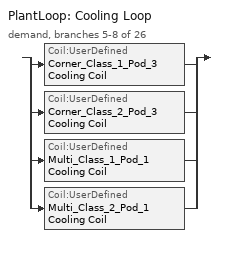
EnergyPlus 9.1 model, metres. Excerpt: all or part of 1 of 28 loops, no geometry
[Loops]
PlantLoop 'Cooling Loop'
 demand, branches 5-8 of 26: split
  | Coil:UserDefined 'Corner_Class_1_Pod_3 Cooling Coil'
  | Coil:UserDefined 'Corner_Class_2_Pod_3 Cooling Coil'
  | Coil:UserDefined 'Multi_Class_1_Pod_1 Cooling Coil'
  | Coil:UserDefined 'Multi_Class_2_Pod_1 Cooling Coil'
[Coil:UserDefined] Number of air connections=1; Plant connection is used=Yes
Name | Model setup and sizing program calling manager | Overall model simulation program calling manager
Corner_Class_1_Pod_3 Cooling Coil | Corner_Class_1_Pod_3 Cooling Coil Init Program Manager | Corner_Class_1_Pod_3 Cooling Coil Model Program Manager
Corner_Class_2_Pod_3 Cooling Coil | Corner_Class_2_Pod_3 Cooling Coil Init Program Manager | Corner_Class_2_Pod_3 Cooling Coil Model Program Manager
Multi_Class_1_Pod_1 Cooling Coil | Multi_Class_1_Pod_1 Cooling Coil Init Program Manager | Multi_Class_1_Pod_1 Cooling Coil Model Program Manager
Multi_Class_2_Pod_1 Cooling Coil | Multi_Class_2_Pod_1 Cooling Coil Init Program Manager | Multi_Class_2_Pod_1 Cooling Coil Model Program Manager
[EnergyManagementSystem:Actuator]
Name | Actuated component control type | Actuated component type | Actuated component unique
Corner_Class_1_Pod_3_CWcoil_Air_MdotOut | Mass Flow Rate | Air Connection 1 | Corner_Class_1_Pod_3 Cooling Coil
Corner_Class_1_Pod_3_CWcoil_Air_Tout | Outlet Temperature | Air Connection 1 | Corner_Class_1_Pod_3 Cooling Coil
Corner_Class_1_Pod_3_CWcoil_Air_Wout | Outlet Humidity Ratio | Air Connection 1 | Corner_Class_1_Pod_3 Cooling Coil
Corner_Class_1_Pod_3_CWcoil_Mdot_Max | Maximum Mass Flow Rate | Plant Connection | Corner_Class_1_Pod_3 Cooling Coil
Corner_Class_1_Pod_3_CWcoil_Mdot_Min | Minimum Mass Flow Rate | Plant Connection | Corner_Class_1_Pod_3 Cooling Coil
Corner_Class_1_Pod_3_CWcoil_Water_DesignVdot; Corner_Class_1_Pod_3_CWcoil_Water_MdotRequest | Design Volume Flow Rate | Plant Connection | Corner_Class_1_Pod_3 Cooling Coil
Corner_Class_1_Pod_3_CWcoil_Water_Tout | Outlet Temperature | Plant Connection | Corner_Class_1_Pod_3 Cooling Coil
Corner_Class_2_Pod_3_CWcoil_Air_MdotOut | Mass Flow Rate | Air Connection 1 | Corner_Class_2_Pod_3 Cooling Coil
Corner_Class_2_Pod_3_CWcoil_Air_Tout | Outlet Temperature | Air Connection 1 | Corner_Class_2_Pod_3 Cooling Coil
Corner_Class_2_Pod_3_CWcoil_Air_Wout | Outlet Humidity Ratio | Air Connection 1 | Corner_Class_2_Pod_3 Cooling Coil
Corner_Class_2_Pod_3_CWcoil_Mdot_Max | Maximum Mass Flow Rate | Plant Connection | Corner_Class_2_Pod_3 Cooling Coil
Corner_Class_2_Pod_3_CWcoil_Mdot_Min | Minimum Mass Flow Rate | Plant Connection | Corner_Class_2_Pod_3 Cooling Coil
Corner_Class_2_Pod_3_CWcoil_Water_DesignVdot; Corner_Class_2_Pod_3_CWcoil_Water_MdotRequest | Design Volume Flow Rate | Plant Connection | Corner_Class_2_Pod_3 Cooling Coil
Corner_Class_2_Pod_3_CWcoil_Water_Tout | Outlet Temperature | Plant Connection | Corner_Class_2_Pod_3 Cooling Coil
Multi_Class_1_Pod_1_CWcoil_Air_MdotOut | Mass Flow Rate | Air Connection 1 | Multi_Class_1_Pod_1 Cooling Coil
Multi_Class_1_Pod_1_CWcoil_Air_Tout | Outlet Temperature | Air Connection 1 | Multi_Class_1_Pod_1 Cooling Coil
Multi_Class_1_Pod_1_CWcoil_Air_Wout | Outlet Humidity Ratio | Air Connection 1 | Multi_Class_1_Pod_1 Cooling Coil
Multi_Class_1_Pod_1_CWcoil_Mdot_Max | Maximum Mass Flow Rate | Plant Connection | Multi_Class_1_Pod_1 Cooling Coil
Multi_Class_1_Pod_1_CWcoil_Mdot_Min | Minimum Mass Flow Rate | Plant Connection | Multi_Class_1_Pod_1 Cooling Coil
Multi_Class_1_Pod_1_CWcoil_Water_DesignVdot; Multi_Class_1_Pod_1_CWcoil_Water_MdotRequest | Design Volume Flow Rate | Plant Connection | Multi_Class_1_Pod_1 Cooling Coil
Multi_Class_1_Pod_1_CWcoil_Water_Tout | Outlet Temperature | Plant Connection | Multi_Class_1_Pod_1 Cooling Coil
Multi_Class_2_Pod_1_CWcoil_Air_MdotOut | Mass Flow Rate | Air Connection 1 | Multi_Class_2_Pod_1 Cooling Coil
Multi_Class_2_Pod_1_CWcoil_Air_Tout | Outlet Temperature | Air Connection 1 | Multi_Class_2_Pod_1 Cooling Coil
Multi_Class_2_Pod_1_CWcoil_Air_Wout | Outlet Humidity Ratio | Air Connection 1 | Multi_Class_2_Pod_1 Cooling Coil
Multi_Class_2_Pod_1_CWcoil_Mdot_Max | Maximum Mass Flow Rate | Plant Connection | Multi_Class_2_Pod_1 Cooling Coil
Multi_Class_2_Pod_1_CWcoil_Mdot_Min | Minimum Mass Flow Rate | Plant Connection | Multi_Class_2_Pod_1 Cooling Coil
Multi_Class_2_Pod_1_CWcoil_Water_DesignVdot; Multi_Class_2_Pod_1_CWcoil_Water_MdotRequest | Design Volume Flow Rate | Plant Connection | Multi_Class_2_Pod_1 Cooling Coil
Multi_Class_2_Pod_1_CWcoil_Water_Tout | Outlet Temperature | Plant Connection | Multi_Class_2_Pod_1 Cooling Coil
[EnergyManagementSystem:InternalVariable]
Name | Internal data index key | Internal data type
Corner_Class_1_Pod_3_CWCoil_Air_Tinlet | Corner_Class_1_Pod_3 Cooling Coil | Inlet Temperature for Air Connection 1
Corner_Class_1_Pod_3_CWCoil_Air_Winlet | Corner_Class_1_Pod_3 Cooling Coil | Inlet Humidity Ratio for Air Connection 1
Corner_Class_1_Pod_3_CWCoil_Air_cp | Corner_Class_1_Pod_3 Cooling Coil | Inlet Specific Heat for Air Connection 1
Corner_Class_1_Pod_3_CWCoil_Air_rho | Corner_Class_1_Pod_3 Cooling Coil | Inlet Density for Air Connection 1
Corner_Class_1_Pod_3_CWCoil_Water_Tinlet | Corner_Class_1_Pod_3 Cooling Coil | Inlet Temperature for Plant Connection
Corner_Class_1_Pod_3_CWCoil_Water_cp | Corner_Class_1_Pod_3 Cooling Coil | Inlet Specific Heat for Plant Connection
Corner_Class_1_Pod_3_CWCoil_Water_rho | Corner_Class_1_Pod_3 Cooling Coil | Inlet Density for Plant Connection
Corner_Class_2_Pod_3_CWCoil_Air_Tinlet | Corner_Class_2_Pod_3 Cooling Coil | Inlet Temperature for Air Connection 1
Corner_Class_2_Pod_3_CWCoil_Air_Winlet | Corner_Class_2_Pod_3 Cooling Coil | Inlet Humidity Ratio for Air Connection 1
Corner_Class_2_Pod_3_CWCoil_Air_cp | Corner_Class_2_Pod_3 Cooling Coil | Inlet Specific Heat for Air Connection 1
Corner_Class_2_Pod_3_CWCoil_Air_rho | Corner_Class_2_Pod_3 Cooling Coil | Inlet Density for Air Connection 1
Corner_Class_2_Pod_3_CWCoil_Water_Tinlet | Corner_Class_2_Pod_3 Cooling Coil | Inlet Temperature for Plant Connection
Corner_Class_2_Pod_3_CWCoil_Water_cp | Corner_Class_2_Pod_3 Cooling Coil | Inlet Specific Heat for Plant Connection
Corner_Class_2_Pod_3_CWCoil_Water_rho | Corner_Class_2_Pod_3 Cooling Coil | Inlet Density for Plant Connection
Multi_Class_1_Pod_1_CWCoil_Air_Tinlet | Multi_Class_1_Pod_1 Cooling Coil | Inlet Temperature for Air Connection 1
Multi_Class_1_Pod_1_CWCoil_Air_Winlet | Multi_Class_1_Pod_1 Cooling Coil | Inlet Humidity Ratio for Air Connection 1
Multi_Class_1_Pod_1_CWCoil_Air_cp | Multi_Class_1_Pod_1 Cooling Coil | Inlet Specific Heat for Air Connection 1
Multi_Class_1_Pod_1_CWCoil_Air_rho | Multi_Class_1_Pod_1 Cooling Coil | Inlet Density for Air Connection 1
Multi_Class_1_Pod_1_CWCoil_Water_Tinlet | Multi_Class_1_Pod_1 Cooling Coil | Inlet Temperature for Plant Connection
Multi_Class_1_Pod_1_CWCoil_Water_cp | Multi_Class_1_Pod_1 Cooling Coil | Inlet Specific Heat for Plant Connection
Multi_Class_1_Pod_1_CWCoil_Water_rho | Multi_Class_1_Pod_1 Cooling Coil | Inlet Density for Plant Connection
Multi_Class_2_Pod_1_CWCoil_Air_Tinlet | Multi_Class_2_Pod_1 Cooling Coil | Inlet Temperature for Air Connection 1
Multi_Class_2_Pod_1_CWCoil_Air_Winlet | Multi_Class_2_Pod_1 Cooling Coil | Inlet Humidity Ratio for Air Connection 1
Multi_Class_2_Pod_1_CWCoil_Air_cp | Multi_Class_2_Pod_1 Cooling Coil | Inlet Specific Heat for Air Connection 1
Multi_Class_2_Pod_1_CWCoil_Air_rho | Multi_Class_2_Pod_1 Cooling Coil | Inlet Density for Air Connection 1
Multi_Class_2_Pod_1_CWCoil_Water_Tinlet | Multi_Class_2_Pod_1 Cooling Coil | Inlet Temperature for Plant Connection
Multi_Class_2_Pod_1_CWCoil_Water_cp | Multi_Class_2_Pod_1 Cooling Coil | Inlet Specific Heat for Plant Connection
Multi_Class_2_Pod_1_CWCoil_Water_rho | Multi_Class_2_Pod_1 Cooling Coil | Inlet Density for Plant Connection
[EnergyManagementSystem:MeteredOutputVariable] End use category=CoolingCoils; Group type=System; Resource type=EnergyTransfer; Units=J; Update frequency=SystemTimestep
Name | Ems program or subroutine | Ems variable
Corner_Class_1_Pod_3_C_Coil tot cool Energy | Corner_Class_1_Pod_3_CWCoil_ModelOuput | Corner_Class_1_Pod_3_CWcoil_tot_cool_Energy
Corner_Class_2_Pod_3_C_Coil tot cool Energy | Corner_Class_2_Pod_3_CWCoil_ModelOuput | Corner_Class_2_Pod_3_CWcoil_tot_cool_Energy
Multi_Class_1_Pod_1_C_Coil tot cool Energy | Multi_Class_1_Pod_1_CWCoil_ModelOuput | Multi_Class_1_Pod_1_CWcoil_tot_cool_Energy
Multi_Class_2_Pod_1_C_Coil tot cool Energy | Multi_Class_2_Pod_1_CWCoil_ModelOuput | Multi_Class_2_Pod_1_CWcoil_tot_cool_Energy
[EnergyManagementSystem:OutputVariable] Type of data in variable=Averaged; Units=W; Update frequency=SystemTimestep
Name | Ems program or subroutine | Ems variable
Corner_Class_1_Pod_3 CW Coil Total Cooling Rate | Corner_Class_1_Pod_3_CWCoil_ModelOuput | Corner_Class_1_Pod_3_CWcoil_tot_cool_Power
Corner_Class_2_Pod_3 CW Coil Total Cooling Rate | Corner_Class_2_Pod_3_CWCoil_ModelOuput | Corner_Class_2_Pod_3_CWcoil_tot_cool_Power
Multi_Class_1_Pod_1 CW Coil Total Cooling Rate | Multi_Class_1_Pod_1_CWCoil_ModelOuput | Multi_Class_1_Pod_1_CWcoil_tot_cool_Power
Multi_Class_2_Pod_1 CW Coil Total Cooling Rate | Multi_Class_2_Pod_1_CWCoil_ModelOuput | Multi_Class_2_Pod_1_CWcoil_tot_cool_Power
[EnergyManagementSystem:Program]
Corner_Class_1_Pod_3_CWCoil_ModelInput: Set Corner_Class_1_Pod_3_CWCoil_Air_Mdot = 0.75*Corner_Class_1_Pod_3_CWCoil_Air_rho*On_Off; Set Corner_Class_1_Pod_3_CWcoil_Water_Mdot     =  CoolingCoil_mcCornerClass1Pod3; Set Corner_Class_1_Pod_3_CWcoil_Coil_Eff       = 0.7
Corner_Class_1_Pod_3_CWCoil_ModelOuput: Set Corner_Class_1_Pod_3_CWcoil_Water_MdotRequest = Corner_Class_1_Pod_3_CWcoil_Water_Mdot; Set Corner_Class_1_Pod_3_CWcoil_Air_Tout          = Corner_Class_1_Pod_3_CWcoil_Air_Toutlet; Set Corner_Class_1_Pod_3_CWcoil_Air_Wout          = Corner_Class_1_Pod_3_CWcoil_Air_Woutlet; Set Corner_Class_1_Pod_3_CWcoil_tot_cool_Power    = Corner_Class_1_Pod_3_CWcoil_Tot_Cool_Power; Set Corner_Class_1_Pod_3_CWcoil_tot_cool_Energy   = Corner_Class_1_Pod_3_CWcoil_Tot_Cool_Power * SystemTimestep * 3600; Set Corner_Class_1_Pod_3_CWcoil_Air_MdotOut       = Corner_Class_1_Pod_3_CWcoil_Air_Mdot; Set Corner_Class_1_Pod_3_CWcoil_Water_Tout        = Corner_Class_1_Pod_3_CWcoil_Water_Toutlet
Corner_Class_1_Pod_3_CW_Coil_Sim_Model: IF Corner_Class_1_Pod_3_CWCoil_Air_Mdot == 0.0; SET Corner_Class_1_Pod_3_CWcoil_Air_Toutlet = Corner_Class_1_Pod_3_CWCoil_Air_Tinlet; SET Corner_Class_1_Pod_3_CWcoil_Air_Woutlet = Corner_Class_1_Pod_3_CWcoil_Air_Winlet; Set Corner_Class_1_Pod_3_CWcoil_Air_MdotOut = Corner_Class_1_Pod_3_CWcoil_Air_Mdot; Set Corner_Class_1_Pod_3_CWcoil_tot_cool_Power = 0.0; Set Corner_Class_1_Pod_3_CWcoil_Water_Toutlet = Corner_Class_1_Pod_3_CWcoil_Water_Tinlet; RETURN; ENDIF; If Corner_Class_1_Pod_3_CWcoil_Water_Mdot <= 0.0; SET Corner_Class_1_Pod_3_CWcoil_Air_Toutlet = Corner_Class_1_Pod_3_CWCoil_Air_Tinlet; SET Corner_Class_1_Pod_3_CWcoil_Air_Woutlet = Corner_Class_1_Pod_3_CWcoil_Air_Winlet; Set Corner_Class_1_Pod_3_CWcoil_Air_MdotOut = Corner_Class_1_Pod_3_CWcoil_Air_Mdot; Set Corner_Class_1_Pod_3_CWcoil_tot_cool_Power = 0.0; Set Corner_Class_1_Pod_3_CWcoil_Water_Toutlet = Corner_Class_1_Pod_3_CWCoil_Acd * Corner_Class_1_Pod_3_CWCoil_Water_Tout_internal + Corner_Class_1_Pod_3_CWCoil_Bcd* ((Corner_Class_1_Pod_3_CWCoil_UA/Corner_Class_1_Pod_3_CWCoil_Water_cp) * Corner_Class_1_Pod_3_CWCoil_Air_Toutlet); RETURN; ENDIF; Set AirIn_Enth     = @HFnTdbW Corner_Class_1_Pod_3_CWcoil_Air_Tinlet Corner_Class_1_Pod_3_CWcoil_Air_Winlet; Set Air_Wout_Limit = @WFnTdbRhPb Corner_Class_1_Pod_3_CWcoil_Water_Tinlet 1 OA_Press; Set AirOut_Enth_Limit = @HFnTdbW Corner_Class_1_Pod_3_CWcoil_Water_Tinlet Air_Wout_Limit; Set MaxQdot      = Corner_Class_1_Pod_3_CWcoil_Coil_Eff * Corner_Class_1_Pod_3_CWcoil_Air_Mdot * (AirIn_Enth - AirOut_Enth_Limit); Set AirIn_dewpoint = @TdpFnWpb Corner_Class_1_Pod_3_CWcoil_Air_Winlet OA_Press; IF  AirIn_dewpoint < Corner_Class_1_Pod_3_CWcoil_Air_Tsp; Set Corner_Class_1_Pod_3_CWcoil_Air_Woutlet = Corner_Class_1_Pod_3_CWcoil_Air_Winlet; Set Air_HoutSP = @HFnTdbW Corner_Class_1_Pod_3_CWcoil_Air_Tsp Corner_Class_1_Pod_3_CWcoil_Air_Woutlet; Set Qdot_SP    = Corner_Class_1_Pod_3_CWcoil_Air_Mdot * (AirIn_Enth - Air_HoutSP); IF Qdot_SP > MaxQdot; Set Air_Hout = AirIn_Enth - (MaxQdot/Corner_Class_1_Pod_3_CWcoil_Air_Mdot); ELSE; Set Air_Hout = Air_HoutSP; ENDIF; ELSEIF AirIn_dewpoint > Corner_Class_1_Pod_3_CWcoil_Air_Tsp; Set Air_WoutSP = @WFnTdbRhPb Corner_Class_1_Pod_3_CWcoil_Air_Tsp 1 OA_Press; Set Air_HoutSP = @HFnTdbW Corner_Class_1_Pod_3_CWcoil_Air_Tsp Air_WoutSP; Set Qdot_SP    = Corner_Class_1_Pod_3_CWcoil_Air_Mdot * (AirIn_Enth - Air_HoutSP); IF Qdot_SP > MaxQdot; set Air_Hout = AirIn_Enth - (MaxQdot/Corner_Class_1_Pod_3_CWCoil_Air_Mdot); set Air_Tsat = @TsatFnHPb Air_Hout OA_Press; SEt Corner_Class_1_Pod_3_CWcoil_Air_Woutlet = @WFnTdbRhPb Air_Tsat 1 OA_Press; ELSE; set Air_Hout = Air_HoutSP; SEt Corner_Class_1_Pod_3_CWcoil_Air_Woutlet = Air_WoutSP; ENDIF; ENDIF; Set temp = Corner_Class_1_Pod_3_CWCoil_Air_Toutlet; Set Corner_Class_1_Pod_3_CWCoil_Air_Toutlet =  Corner_Class_1_Pod_3_CWCoil_Asad  * temp + Corner_Class_1_Pod_3_CWCoil_Bsad * ( Corner_Class_1_Pod_3_CWCoil_Water_Toutlet + Corner_Class_1_Pod_3_CWCoil_InletCoeff*Corner_Class_1_Pod_3_CWCoil_Air_Tinlet); IF  (Corner_Class_1_Pod_3_CWCoil_Water_Mdot < Corner_Class_1_Pod_3_CWCoil_Water_Mdot_Max); Set Corner_Class_1_Pod_3_CWCoil_Water_Toutlet = Corner_Class_1_Pod_3_CWCoil_Acd * Corner_Class_1_Pod_3_CWCoil_Water_Tout_internal + Corner_Class_1_Pod_3_CWCoil_Bcd* (Corner_Class_1_Pod_3_CWCoil_Water_Mdot*(Corner_Class_1_Pod_3_CWCoil_Water_Tinlet - Corner_Class_1_Pod_3_CWCoil_Water_Tout_internal) + (Corner_Class_1_Pod_3_CWCoil_UA/Corner_Class_1_Pod_3_CWCoil_Water_cp) * temp ); ELSE; Set Corner_Class_1_Pod_3_CWCoil_Water_Toutlet = Corner_Class_1_Pod_3_CWCoil_Acd  * Corner_Class_1_Pod_3_CWCoil_Water_Tout_internal + Corner_Class_1_Pod_3_CWCoil_Bcd* (Corner_Class_1_Pod_3_CWCoil_Water_Mdot_Max*(Corner_Class_1_Pod_3_CWCoil_Water_Tinlet - Corner_Class_1_Pod_3_CWCoil_Water_Tout_internal) + (Corner_Class_1_Pod_3_CWCoil_UA/Corner_Class_1_Pod_3_CWCoil_Water_cp) * temp ); ENDIF; Set ActualQdot  = Corner_Class_1_Pod_3_CWCoil_Air_Mdot * (AirIn_Enth   - Air_Hout); Set Corner_Class_1_Pod_3_CWCoil_tot_heat_Power = ActualQdot
Corner_Class_1_Pod_3_C_InitSimpleCoilModel: Set Corner_Class_1_Pod_3_CWLoopExitTemp = 7.0; Set Corner_Class_1_Pod_3_CWLoopDeltaTemp = 4.0; Set Corner_Class_1_Pod_3_CWCoil_WATER_Mdot_Min = 0.0; Set Corner_Class_1_Pod_3_CWCoil_WATER_Mdot_Max = 2; Set Ts = 60; Set Corner_Class_1_Pod_3_CWCoil_U = 500; Set Corner_Class_1_Pod_3_CWCoil_A = 5; Set Corner_Class_1_Pod_3_CWCoil_UA = Corner_Class_1_Pod_3_CWCoil_U*Corner_Class_1_Pod_3_CWCoil_A; Set C_coil_air = 20000; Set C_coil_water = 400000; Set Asa = -1*(Corner_Class_1_Pod_3_CWCoil_UA + 0.75*Corner_Class_1_Pod_3_CWCoil_Air_rho*Corner_Class_1_Pod_3_CWCoil_Air_cp)/(C_coil_air); Set Bsa = (Corner_Class_1_Pod_3_CWCoil_UA)/(C_coil_air); Set Corner_Class_1_Pod_3_CWCoil_Asad = @Exp (Asa * Ts ); Set Corner_Class_1_Pod_3_CWCoil_Bsad =  ((Corner_Class_1_Pod_3_CWCoil_Asad -1) * Bsa)/Asa; Set Ac = -1*(Corner_Class_1_Pod_3_CWCoil_UA)/(C_coil_water); Set Bc = (Corner_Class_1_Pod_3_CWCoil_Water_cp)/(C_coil_water); Set Corner_Class_1_Pod_3_CWCoil_Acd = @Exp (Ac * Ts ); Set Corner_Class_1_Pod_3_CWCoil_Bcd = ((Corner_Class_1_Pod_3_CWCoil_Acd -1) * Bc)/Ac; SET Corner_Class_1_Pod_3_CWCoil_TOT_COOL_POWER    = 0; Set Corner_Class_1_Pod_3_CWCoil_InletCoeff  = (0.75*Corner_Class_1_Pod_3_CWCoil_Air_rho*Corner_Class_1_Pod_3_CWCoil_Air_cp/Corner_Class_1_Pod_3_CWCoil_UA)
Corner_Class_2_Pod_3_CWCoil_ModelInput: Set Corner_Class_2_Pod_3_CWCoil_Air_Mdot = 0.75*Corner_Class_2_Pod_3_CWCoil_Air_rho*On_Off; Set Corner_Class_2_Pod_3_CWcoil_Water_Mdot     =  CoolingCoil_mcCornerClass2Pod3; Set Corner_Class_2_Pod_3_CWcoil_Coil_Eff       = 0.7
Corner_Class_2_Pod_3_CWCoil_ModelOuput: Set Corner_Class_2_Pod_3_CWcoil_Water_MdotRequest = Corner_Class_2_Pod_3_CWcoil_Water_Mdot; Set Corner_Class_2_Pod_3_CWcoil_Air_Tout          = Corner_Class_2_Pod_3_CWcoil_Air_Toutlet; Set Corner_Class_2_Pod_3_CWcoil_Air_Wout          = Corner_Class_2_Pod_3_CWcoil_Air_Woutlet; Set Corner_Class_2_Pod_3_CWcoil_tot_cool_Power    = Corner_Class_2_Pod_3_CWcoil_Tot_Cool_Power; Set Corner_Class_2_Pod_3_CWcoil_tot_cool_Energy   = Corner_Class_2_Pod_3_CWcoil_Tot_Cool_Power * SystemTimestep * 3600; Set Corner_Class_2_Pod_3_CWcoil_Air_MdotOut       = Corner_Class_2_Pod_3_CWcoil_Air_Mdot; Set Corner_Class_2_Pod_3_CWcoil_Water_Tout        = Corner_Class_2_Pod_3_CWcoil_Water_Toutlet
Corner_Class_2_Pod_3_CW_Coil_Sim_Model: IF Corner_Class_2_Pod_3_CWCoil_Air_Mdot == 0.0; SET Corner_Class_2_Pod_3_CWcoil_Air_Toutlet = Corner_Class_2_Pod_3_CWCoil_Air_Tinlet; SET Corner_Class_2_Pod_3_CWcoil_Air_Woutlet = Corner_Class_2_Pod_3_CWcoil_Air_Winlet; Set Corner_Class_2_Pod_3_CWcoil_Air_MdotOut = Corner_Class_2_Pod_3_CWcoil_Air_Mdot; Set Corner_Class_2_Pod_3_CWcoil_tot_cool_Power = 0.0; Set Corner_Class_2_Pod_3_CWcoil_Water_Toutlet = Corner_Class_2_Pod_3_CWcoil_Water_Tinlet; RETURN; ENDIF; If Corner_Class_2_Pod_3_CWcoil_Water_Mdot <= 0.0; SET Corner_Class_2_Pod_3_CWcoil_Air_Toutlet = Corner_Class_2_Pod_3_CWCoil_Air_Tinlet; SET Corner_Class_2_Pod_3_CWcoil_Air_Woutlet = Corner_Class_2_Pod_3_CWcoil_Air_Winlet; Set Corner_Class_2_Pod_3_CWcoil_Air_MdotOut = Corner_Class_2_Pod_3_CWcoil_Air_Mdot; Set Corner_Class_2_Pod_3_CWcoil_tot_cool_Power = 0.0; Set Corner_Class_2_Pod_3_CWcoil_Water_Toutlet = Corner_Class_2_Pod_3_CWCoil_Acd * Corner_Class_2_Pod_3_CWCoil_Water_Tout_internal + Corner_Class_2_Pod_3_CWCoil_Bcd* ((Corner_Class_2_Pod_3_CWCoil_UA/Corner_Class_2_Pod_3_CWCoil_Water_cp) * Corner_Class_2_Pod_3_CWCoil_Air_Toutlet); RETURN; ENDIF; Set AirIn_Enth     = @HFnTdbW Corner_Class_2_Pod_3_CWcoil_Air_Tinlet Corner_Class_2_Pod_3_CWcoil_Air_Winlet; Set Air_Wout_Limit = @WFnTdbRhPb Corner_Class_2_Pod_3_CWcoil_Water_Tinlet 1 OA_Press; Set AirOut_Enth_Limit = @HFnTdbW Corner_Class_2_Pod_3_CWcoil_Water_Tinlet Air_Wout_Limit; Set MaxQdot      = Corner_Class_2_Pod_3_CWcoil_Coil_Eff * Corner_Class_2_Pod_3_CWcoil_Air_Mdot * (AirIn_Enth - AirOut_Enth_Limit); Set AirIn_dewpoint = @TdpFnWpb Corner_Class_2_Pod_3_CWcoil_Air_Winlet OA_Press; IF  AirIn_dewpoint < Corner_Class_2_Pod_3_CWcoil_Air_Tsp; Set Corner_Class_2_Pod_3_CWcoil_Air_Woutlet = Corner_Class_2_Pod_3_CWcoil_Air_Winlet; Set Air_HoutSP = @HFnTdbW Corner_Class_2_Pod_3_CWcoil_Air_Tsp Corner_Class_2_Pod_3_CWcoil_Air_Woutlet; Set Qdot_SP    = Corner_Class_2_Pod_3_CWcoil_Air_Mdot * (AirIn_Enth - Air_HoutSP); IF Qdot_SP > MaxQdot; Set Air_Hout = AirIn_Enth - (MaxQdot/Corner_Class_2_Pod_3_CWcoil_Air_Mdot); ELSE; Set Air_Hout = Air_HoutSP; ENDIF; ELSEIF AirIn_dewpoint > Corner_Class_2_Pod_3_CWcoil_Air_Tsp; Set Air_WoutSP = @WFnTdbRhPb Corner_Class_2_Pod_3_CWcoil_Air_Tsp 1 OA_Press; Set Air_HoutSP = @HFnTdbW Corner_Class_2_Pod_3_CWcoil_Air_Tsp Air_WoutSP; Set Qdot_SP    = Corner_Class_2_Pod_3_CWcoil_Air_Mdot * (AirIn_Enth - Air_HoutSP); IF Qdot_SP > MaxQdot; set Air_Hout = AirIn_Enth - (MaxQdot/Corner_Class_2_Pod_3_CWCoil_Air_Mdot); set Air_Tsat = @TsatFnHPb Air_Hout OA_Press; SEt Corner_Class_2_Pod_3_CWcoil_Air_Woutlet = @WFnTdbRhPb Air_Tsat 1 OA_Press; ELSE; set Air_Hout = Air_HoutSP; SEt Corner_Class_2_Pod_3_CWcoil_Air_Woutlet = Air_WoutSP; ENDIF; ENDIF; Set temp = Corner_Class_2_Pod_3_CWCoil_Air_Toutlet; Set Corner_Class_2_Pod_3_CWCoil_Air_Toutlet =  Corner_Class_2_Pod_3_CWCoil_Asad  * temp + Corner_Class_2_Pod_3_CWCoil_Bsad * ( Corner_Class_2_Pod_3_CWCoil_Water_Toutlet + Corner_Class_2_Pod_3_CWCoil_InletCoeff*Corner_Class_2_Pod_3_CWCoil_Air_Tinlet); IF  (Corner_Class_2_Pod_3_CWCoil_Water_Mdot < Corner_Class_2_Pod_3_CWCoil_Water_Mdot_Max); Set Corner_Class_2_Pod_3_CWCoil_Water_Toutlet = Corner_Class_2_Pod_3_CWCoil_Acd * Corner_Class_2_Pod_3_CWCoil_Water_Tout_internal + Corner_Class_2_Pod_3_CWCoil_Bcd* (Corner_Class_2_Pod_3_CWCoil_Water_Mdot*(Corner_Class_2_Pod_3_CWCoil_Water_Tinlet - Corner_Class_2_Pod_3_CWCoil_Water_Tout_internal) + (Corner_Class_2_Pod_3_CWCoil_UA/Corner_Class_2_Pod_3_CWCoil_Water_cp) * temp ); ELSE; Set Corner_Class_2_Pod_3_CWCoil_Water_Toutlet = Corner_Class_2_Pod_3_CWCoil_Acd  * Corner_Class_2_Pod_3_CWCoil_Water_Tout_internal + Corner_Class_2_Pod_3_CWCoil_Bcd* (Corner_Class_2_Pod_3_CWCoil_Water_Mdot_Max*(Corner_Class_2_Pod_3_CWCoil_Water_Tinlet - Corner_Class_2_Pod_3_CWCoil_Water_Tout_internal) + (Corner_Class_2_Pod_3_CWCoil_UA/Corner_Class_2_Pod_3_CWCoil_Water_cp) * temp ); ENDIF; Set ActualQdot  = Corner_Class_2_Pod_3_CWCoil_Air_Mdot * (AirIn_Enth   - Air_Hout); Set Corner_Class_2_Pod_3_CWCoil_tot_heat_Power = ActualQdot
Corner_Class_2_Pod_3_C_InitSimpleCoilModel: Set Corner_Class_2_Pod_3_CWLoopExitTemp = 7.0; Set Corner_Class_2_Pod_3_CWLoopDeltaTemp = 4.0; Set Corner_Class_2_Pod_3_CWCoil_WATER_Mdot_Min = 0.0; Set Corner_Class_2_Pod_3_CWCoil_WATER_Mdot_Max = 2; Set Ts = 60; Set Corner_Class_2_Pod_3_CWCoil_U = 500; Set Corner_Class_2_Pod_3_CWCoil_A = 5; Set Corner_Class_2_Pod_3_CWCoil_UA = Corner_Class_2_Pod_3_CWCoil_U*Corner_Class_2_Pod_3_CWCoil_A; Set C_coil_air = 20000; Set C_coil_water = 400000; Set Asa = -1*(Corner_Class_2_Pod_3_CWCoil_UA + 0.75*Corner_Class_2_Pod_3_CWCoil_Air_rho*Corner_Class_2_Pod_3_CWCoil_Air_cp)/(C_coil_air); Set Bsa = (Corner_Class_2_Pod_3_CWCoil_UA)/(C_coil_air); Set Corner_Class_2_Pod_3_CWCoil_Asad = @Exp (Asa * Ts ); Set Corner_Class_2_Pod_3_CWCoil_Bsad =  ((Corner_Class_2_Pod_3_CWCoil_Asad -1) * Bsa)/Asa; Set Ac = -1*(Corner_Class_2_Pod_3_CWCoil_UA)/(C_coil_water); Set Bc = (Corner_Class_2_Pod_3_CWCoil_Water_cp)/(C_coil_water); Set Corner_Class_2_Pod_3_CWCoil_Acd = @Exp (Ac * Ts ); Set Corner_Class_2_Pod_3_CWCoil_Bcd = ((Corner_Class_2_Pod_3_CWCoil_Acd -1) * Bc)/Ac; SET Corner_Class_2_Pod_3_CWCoil_TOT_COOL_POWER    = 0; Set Corner_Class_2_Pod_3_CWCoil_InletCoeff  = (0.75*Corner_Class_2_Pod_3_CWCoil_Air_rho*Corner_Class_2_Pod_3_CWCoil_Air_cp/Corner_Class_2_Pod_3_CWCoil_UA)
Multi_Class_1_Pod_1_CWCoil_ModelInput: Set Multi_Class_1_Pod_1_CWCoil_Air_Mdot = 6*Multi_Class_1_Pod_1_CWCoil_Air_rho*On_Off; Set Multi_Class_1_Pod_1_CWcoil_Water_Mdot     =  CoolingCoil_mcMultiClass1Pod1; Set Multi_Class_1_Pod_1_CWcoil_Coil_Eff       = 0.7
Multi_Class_1_Pod_1_CWCoil_ModelOuput: Set Multi_Class_1_Pod_1_CWcoil_Water_MdotRequest = Multi_Class_1_Pod_1_CWcoil_Water_Mdot; Set Multi_Class_1_Pod_1_CWcoil_Air_Tout          = Multi_Class_1_Pod_1_CWcoil_Air_Toutlet; Set Multi_Class_1_Pod_1_CWcoil_Air_Wout          = Multi_Class_1_Pod_1_CWcoil_Air_Woutlet; Set Multi_Class_1_Pod_1_CWcoil_tot_cool_Power    = Multi_Class_1_Pod_1_CWcoil_Tot_Cool_Power; Set Multi_Class_1_Pod_1_CWcoil_tot_cool_Energy   = Multi_Class_1_Pod_1_CWcoil_Tot_Cool_Power * SystemTimestep * 3600; Set Multi_Class_1_Pod_1_CWcoil_Air_MdotOut       = Multi_Class_1_Pod_1_CWcoil_Air_Mdot; Set Multi_Class_1_Pod_1_CWcoil_Water_Tout        = Multi_Class_1_Pod_1_CWcoil_Water_Toutlet
Multi_Class_1_Pod_1_CW_Coil_Sim_Model: IF Multi_Class_1_Pod_1_CWCoil_Air_Mdot == 0.0; SET Multi_Class_1_Pod_1_CWcoil_Air_Toutlet = Multi_Class_1_Pod_1_CWCoil_Air_Tinlet; SET Multi_Class_1_Pod_1_CWcoil_Air_Woutlet = Multi_Class_1_Pod_1_CWcoil_Air_Winlet; Set Multi_Class_1_Pod_1_CWcoil_Air_MdotOut = Multi_Class_1_Pod_1_CWcoil_Air_Mdot; Set Multi_Class_1_Pod_1_CWcoil_tot_cool_Power = 0.0; Set Multi_Class_1_Pod_1_CWcoil_Water_Toutlet = Multi_Class_1_Pod_1_CWcoil_Water_Tinlet; RETURN; ENDIF; If Multi_Class_1_Pod_1_CWcoil_Water_Mdot <= 0.0; SET Multi_Class_1_Pod_1_CWcoil_Air_Toutlet = Multi_Class_1_Pod_1_CWCoil_Air_Tinlet; SET Multi_Class_1_Pod_1_CWcoil_Air_Woutlet = Multi_Class_1_Pod_1_CWcoil_Air_Winlet; Set Multi_Class_1_Pod_1_CWcoil_Air_MdotOut = Multi_Class_1_Pod_1_CWcoil_Air_Mdot; Set Multi_Class_1_Pod_1_CWcoil_tot_cool_Power = 0.0; Set Multi_Class_1_Pod_1_CWcoil_Water_Toutlet = Multi_Class_1_Pod_1_CWCoil_Acd * Multi_Class_1_Pod_1_CWCoil_Water_Tout_internal + Multi_Class_1_Pod_1_CWCoil_Bcd* ((Multi_Class_1_Pod_1_CWCoil_UA/Multi_Class_1_Pod_1_CWCoil_Water_cp) * Multi_Class_1_Pod_1_CWCoil_Air_Toutlet); RETURN; ENDIF; Set AirIn_Enth     = @HFnTdbW Multi_Class_1_Pod_1_CWcoil_Air_Tinlet Multi_Class_1_Pod_1_CWcoil_Air_Winlet; Set Air_Wout_Limit = @WFnTdbRhPb Multi_Class_1_Pod_1_CWcoil_Water_Tinlet 1 OA_Press; Set AirOut_Enth_Limit = @HFnTdbW Multi_Class_1_Pod_1_CWcoil_Water_Tinlet Air_Wout_Limit; Set MaxQdot      = Multi_Class_1_Pod_1_CWcoil_Coil_Eff * Multi_Class_1_Pod_1_CWcoil_Air_Mdot * (AirIn_Enth - AirOut_Enth_Limit); Set AirIn_dewpoint = @TdpFnWpb Multi_Class_1_Pod_1_CWcoil_Air_Winlet OA_Press; IF  AirIn_dewpoint < Multi_Class_1_Pod_1_CWcoil_Air_Tsp; Set Multi_Class_1_Pod_1_CWcoil_Air_Woutlet = Multi_Class_1_Pod_1_CWcoil_Air_Winlet; Set Air_HoutSP = @HFnTdbW Multi_Class_1_Pod_1_CWcoil_Air_Tsp Multi_Class_1_Pod_1_CWcoil_Air_Woutlet; Set Qdot_SP    = Multi_Class_1_Pod_1_CWcoil_Air_Mdot * (AirIn_Enth - Air_HoutSP); IF Qdot_SP > MaxQdot; Set Air_Hout = AirIn_Enth - (MaxQdot/Multi_Class_1_Pod_1_CWcoil_Air_Mdot); ELSE; Set Air_Hout = Air_HoutSP; ENDIF; ELSEIF AirIn_dewpoint > Multi_Class_1_Pod_1_CWcoil_Air_Tsp; Set Air_WoutSP = @WFnTdbRhPb Multi_Class_1_Pod_1_CWcoil_Air_Tsp 1 OA_Press; Set Air_HoutSP = @HFnTdbW Multi_Class_1_Pod_1_CWcoil_Air_Tsp Air_WoutSP; Set Qdot_SP    = Multi_Class_1_Pod_1_CWcoil_Air_Mdot * (AirIn_Enth - Air_HoutSP); IF Qdot_SP > MaxQdot; set Air_Hout = AirIn_Enth - (MaxQdot/Multi_Class_1_Pod_1_CWCoil_Air_Mdot); set Air_Tsat = @TsatFnHPb Air_Hout OA_Press; SEt Multi_Class_1_Pod_1_CWcoil_Air_Woutlet = @WFnTdbRhPb Air_Tsat 1 OA_Press; ELSE; set Air_Hout = Air_HoutSP; SEt Multi_Class_1_Pod_1_CWcoil_Air_Woutlet = Air_WoutSP; ENDIF; ENDIF; Set temp = Multi_Class_1_Pod_1_CWCoil_Air_Toutlet; Set Multi_Class_1_Pod_1_CWCoil_Air_Toutlet =  Multi_Class_1_Pod_1_CWCoil_Asad  * temp + Multi_Class_1_Pod_1_CWCoil_Bsad * ( Multi_Class_1_Pod_1_CWCoil_Water_Toutlet + Multi_Class_1_Pod_1_CWCoil_InletCoeff*Multi_Class_1_Pod_1_CWCoil_Air_Tinlet); IF  (Multi_Class_1_Pod_1_CWCoil_Water_Mdot < Multi_Class_1_Pod_1_CWCoil_Water_Mdot_Max); Set Multi_Class_1_Pod_1_CWCoil_Water_Toutlet = Multi_Class_1_Pod_1_CWCoil_Acd * Multi_Class_1_Pod_1_CWCoil_Water_Tout_internal + Multi_Class_1_Pod_1_CWCoil_Bcd* (Multi_Class_1_Pod_1_CWCoil_Water_Mdot*(Multi_Class_1_Pod_1_CWCoil_Water_Tinlet - Multi_Class_1_Pod_1_CWCoil_Water_Tout_internal) + (Multi_Class_1_Pod_1_CWCoil_UA/Multi_Class_1_Pod_1_CWCoil_Water_cp) * temp ); ELSE; Set Multi_Class_1_Pod_1_CWCoil_Water_Toutlet = Multi_Class_1_Pod_1_CWCoil_Acd  * Multi_Class_1_Pod_1_CWCoil_Water_Tout_internal + Multi_Class_1_Pod_1_CWCoil_Bcd* (Multi_Class_1_Pod_1_CWCoil_Water_Mdot_Max*(Multi_Class_1_Pod_1_CWCoil_Water_Tinlet - Multi_Class_1_Pod_1_CWCoil_Water_Tout_internal) + (Multi_Class_1_Pod_1_CWCoil_UA/Multi_Class_1_Pod_1_CWCoil_Water_cp) * temp ); ENDIF; Set ActualQdot  = Multi_Class_1_Pod_1_CWCoil_Air_Mdot * (AirIn_Enth   - Air_Hout); Set Multi_Class_1_Pod_1_CWCoil_tot_heat_Power = ActualQdot
Multi_Class_1_Pod_1_C_InitSimpleCoilModel: Set Multi_Class_1_Pod_1_CWLoopExitTemp = 7.0; Set Multi_Class_1_Pod_1_CWLoopDeltaTemp = 4.0; Set Multi_Class_1_Pod_1_CWCoil_WATER_Mdot_Min = 0.0; Set Multi_Class_1_Pod_1_CWCoil_WATER_Mdot_Max = 2; Set Ts = 60; Set Multi_Class_1_Pod_1_CWCoil_U = 500; Set Multi_Class_1_Pod_1_CWCoil_A = 8; Set Multi_Class_1_Pod_1_CWCoil_UA = Multi_Class_1_Pod_1_CWCoil_U*Multi_Class_1_Pod_1_CWCoil_A; Set C_coil_air = 20000; Set C_coil_water = 400000; Set Asa = -1*(Multi_Class_1_Pod_1_CWCoil_UA + 6*Multi_Class_1_Pod_1_CWCoil_Air_rho*Multi_Class_1_Pod_1_CWCoil_Air_cp)/(C_coil_air); Set Bsa = (Multi_Class_1_Pod_1_CWCoil_UA)/(C_coil_air); Set Multi_Class_1_Pod_1_CWCoil_Asad = @Exp (Asa * Ts ); Set Multi_Class_1_Pod_1_CWCoil_Bsad =  ((Multi_Class_1_Pod_1_CWCoil_Asad -1) * Bsa)/Asa; Set Ac = -1*(Multi_Class_1_Pod_1_CWCoil_UA)/(C_coil_water); Set Bc = (Multi_Class_1_Pod_1_CWCoil_Water_cp)/(C_coil_water); Set Multi_Class_1_Pod_1_CWCoil_Acd = @Exp (Ac * Ts ); Set Multi_Class_1_Pod_1_CWCoil_Bcd = ((Multi_Class_1_Pod_1_CWCoil_Acd -1) * Bc)/Ac; SET Multi_Class_1_Pod_1_CWCoil_TOT_COOL_POWER    = 0; Set Multi_Class_1_Pod_1_CWCoil_InletCoeff  = (6*Multi_Class_1_Pod_1_CWCoil_Air_cp/Multi_Class_1_Pod_1_CWCoil_UA)
Multi_Class_2_Pod_1_CWCoil_ModelInput: Set Multi_Class_2_Pod_1_CWCoil_Air_Mdot = 1.3*Multi_Class_2_Pod_1_CWCoil_Air_rho*On_Off; Set Multi_Class_2_Pod_1_CWcoil_Water_Mdot     =  CoolingCoil_mcMultiClass2Pod1; Set Multi_Class_2_Pod_1_CWcoil_Coil_Eff       = 0.7
Multi_Class_2_Pod_1_CWCoil_ModelOuput: Set Multi_Class_2_Pod_1_CWcoil_Water_MdotRequest = Multi_Class_2_Pod_1_CWcoil_Water_Mdot; Set Multi_Class_2_Pod_1_CWcoil_Air_Tout          = Multi_Class_2_Pod_1_CWcoil_Air_Toutlet; Set Multi_Class_2_Pod_1_CWcoil_Air_Wout          = Multi_Class_2_Pod_1_CWcoil_Air_Woutlet; Set Multi_Class_2_Pod_1_CWcoil_tot_cool_Power    = Multi_Class_2_Pod_1_CWcoil_Tot_Cool_Power; Set Multi_Class_2_Pod_1_CWcoil_tot_cool_Energy   = Multi_Class_2_Pod_1_CWcoil_Tot_Cool_Power * SystemTimestep * 3600; Set Multi_Class_2_Pod_1_CWcoil_Air_MdotOut       = Multi_Class_2_Pod_1_CWcoil_Air_Mdot; Set Multi_Class_2_Pod_1_CWcoil_Water_Tout        = Multi_Class_2_Pod_1_CWcoil_Water_Toutlet
Multi_Class_2_Pod_1_CW_Coil_Sim_Model: IF Multi_Class_2_Pod_1_CWCoil_Air_Mdot == 0.0; SET Multi_Class_2_Pod_1_CWcoil_Air_Toutlet = Multi_Class_2_Pod_1_CWCoil_Air_Tinlet; SET Multi_Class_2_Pod_1_CWcoil_Air_Woutlet = Multi_Class_2_Pod_1_CWcoil_Air_Winlet; Set Multi_Class_2_Pod_1_CWcoil_Air_MdotOut = Multi_Class_2_Pod_1_CWcoil_Air_Mdot; Set Multi_Class_2_Pod_1_CWcoil_tot_cool_Power = 0.0; Set Multi_Class_2_Pod_1_CWcoil_Water_Toutlet = Multi_Class_2_Pod_1_CWcoil_Water_Tinlet; RETURN; ENDIF; If Multi_Class_2_Pod_1_CWcoil_Water_Mdot <= 0.0; SET Multi_Class_2_Pod_1_CWcoil_Air_Toutlet = Multi_Class_2_Pod_1_CWCoil_Air_Tinlet; SET Multi_Class_2_Pod_1_CWcoil_Air_Woutlet = Multi_Class_2_Pod_1_CWcoil_Air_Winlet; Set Multi_Class_2_Pod_1_CWcoil_Air_MdotOut = Multi_Class_2_Pod_1_CWcoil_Air_Mdot; Set Multi_Class_2_Pod_1_CWcoil_tot_cool_Power = 0.0; Set Multi_Class_2_Pod_1_CWcoil_Water_Toutlet = Multi_Class_2_Pod_1_CWCoil_Acd * Multi_Class_2_Pod_1_CWCoil_Water_Tout_internal + Multi_Class_2_Pod_1_CWCoil_Bcd* ((Multi_Class_2_Pod_1_CWCoil_UA/Multi_Class_2_Pod_1_CWCoil_Water_cp) * Multi_Class_2_Pod_1_CWCoil_Air_Toutlet); RETURN; ENDIF; Set AirIn_Enth     = @HFnTdbW Multi_Class_2_Pod_1_CWcoil_Air_Tinlet Multi_Class_2_Pod_1_CWcoil_Air_Winlet; Set Air_Wout_Limit = @WFnTdbRhPb Multi_Class_2_Pod_1_CWcoil_Water_Tinlet 1 OA_Press; Set AirOut_Enth_Limit = @HFnTdbW Multi_Class_2_Pod_1_CWcoil_Water_Tinlet Air_Wout_Limit; Set MaxQdot      = Multi_Class_2_Pod_1_CWcoil_Coil_Eff * Multi_Class_2_Pod_1_CWcoil_Air_Mdot * (AirIn_Enth - AirOut_Enth_Limit); Set AirIn_dewpoint = @TdpFnWpb Multi_Class_2_Pod_1_CWcoil_Air_Winlet OA_Press; IF  AirIn_dewpoint < Multi_Class_2_Pod_1_CWcoil_Air_Tsp; Set Multi_Class_2_Pod_1_CWcoil_Air_Woutlet = Multi_Class_2_Pod_1_CWcoil_Air_Winlet; Set Air_HoutSP = @HFnTdbW Multi_Class_2_Pod_1_CWcoil_Air_Tsp Multi_Class_2_Pod_1_CWcoil_Air_Woutlet; Set Qdot_SP    = Multi_Class_2_Pod_1_CWcoil_Air_Mdot * (AirIn_Enth - Air_HoutSP); IF Qdot_SP > MaxQdot; Set Air_Hout = AirIn_Enth - (MaxQdot/Multi_Class_2_Pod_1_CWcoil_Air_Mdot); ELSE; Set Air_Hout = Air_HoutSP; ENDIF; ELSEIF AirIn_dewpoint > Multi_Class_2_Pod_1_CWcoil_Air_Tsp; Set Air_WoutSP = @WFnTdbRhPb Multi_Class_2_Pod_1_CWcoil_Air_Tsp 1 OA_Press; Set Air_HoutSP = @HFnTdbW Multi_Class_2_Pod_1_CWcoil_Air_Tsp Air_WoutSP; Set Qdot_SP    = Multi_Class_2_Pod_1_CWcoil_Air_Mdot * (AirIn_Enth - Air_HoutSP); IF Qdot_SP > MaxQdot; set Air_Hout = AirIn_Enth - (MaxQdot/Multi_Class_2_Pod_1_CWCoil_Air_Mdot); set Air_Tsat = @TsatFnHPb Air_Hout OA_Press; SEt Multi_Class_2_Pod_1_CWcoil_Air_Woutlet = @WFnTdbRhPb Air_Tsat 1 OA_Press; ELSE; set Air_Hout = Air_HoutSP; SEt Multi_Class_2_Pod_1_CWcoil_Air_Woutlet = Air_WoutSP; ENDIF; ENDIF; Set temp = Multi_Class_2_Pod_1_CWCoil_Air_Toutlet; Set Multi_Class_2_Pod_1_CWCoil_Air_Toutlet =  Multi_Class_2_Pod_1_CWCoil_Asad  * temp + Multi_Class_2_Pod_1_CWCoil_Bsad * ( Multi_Class_2_Pod_1_CWCoil_Water_Toutlet + Multi_Class_2_Pod_1_CWCoil_InletCoeff*Multi_Class_2_Pod_1_CWCoil_Air_Tinlet); IF  (Multi_Class_2_Pod_1_CWCoil_Water_Mdot < Multi_Class_2_Pod_1_CWCoil_Water_Mdot_Max); Set Multi_Class_2_Pod_1_CWCoil_Water_Toutlet = Multi_Class_2_Pod_1_CWCoil_Acd * Multi_Class_2_Pod_1_CWCoil_Water_Tout_internal + Multi_Class_2_Pod_1_CWCoil_Bcd* (Multi_Class_2_Pod_1_CWCoil_Water_Mdot*(Multi_Class_2_Pod_1_CWCoil_Water_Tinlet - Multi_Class_2_Pod_1_CWCoil_Water_Tout_internal) + (Multi_Class_2_Pod_1_CWCoil_UA/Multi_Class_2_Pod_1_CWCoil_Water_cp) * temp ); ELSE; Set Multi_Class_2_Pod_1_CWCoil_Water_Toutlet = Multi_Class_2_Pod_1_CWCoil_Acd  * Multi_Class_2_Pod_1_CWCoil_Water_Tout_internal + Multi_Class_2_Pod_1_CWCoil_Bcd* (Multi_Class_2_Pod_1_CWCoil_Water_Mdot_Max*(Multi_Class_2_Pod_1_CWCoil_Water_Tinlet - Multi_Class_2_Pod_1_CWCoil_Water_Tout_internal) + (Multi_Class_2_Pod_1_CWCoil_UA/Multi_Class_2_Pod_1_CWCoil_Water_cp) * temp ); ENDIF; Set ActualQdot  = Multi_Class_2_Pod_1_CWCoil_Air_Mdot * (AirIn_Enth   - Air_Hout); Set Multi_Class_2_Pod_1_CWCoil_tot_heat_Power = ActualQdot
Multi_Class_2_Pod_1_C_InitSimpleCoilModel: Set Multi_Class_2_Pod_1_CWLoopExitTemp = 7.0; Set Multi_Class_2_Pod_1_CWLoopDeltaTemp = 4.0; Set Multi_Class_2_Pod_1_CWCoil_WATER_Mdot_Min = 0.0; Set Multi_Class_2_Pod_1_CWCoil_WATER_Mdot_Max = 2; Set Ts = 60; Set Multi_Class_2_Pod_1_CWCoil_U = 500; Set Multi_Class_2_Pod_1_CWCoil_A = 4; Set Multi_Class_2_Pod_1_CWCoil_UA = Multi_Class_2_Pod_1_CWCoil_U*Multi_Class_2_Pod_1_CWCoil_A; Set C_coil_air = 20000; Set C_coil_water = 400000; Set Asa = -1*(Multi_Class_2_Pod_1_CWCoil_UA + 1.3*Multi_Class_2_Pod_1_CWCoil_Air_rho*Multi_Class_2_Pod_1_CWCoil_Air_cp)/(C_coil_air); Set Bsa = (Multi_Class_2_Pod_1_CWCoil_UA)/(C_coil_air); Set Multi_Class_2_Pod_1_CWCoil_Asad = @Exp (Asa * Ts ); Set Multi_Class_2_Pod_1_CWCoil_Bsad =  ((Multi_Class_2_Pod_1_CWCoil_Asad -1) * Bsa)/Asa; Set Ac = -1*(Multi_Class_2_Pod_1_CWCoil_UA)/(C_coil_water); Set Bc = (Multi_Class_2_Pod_1_CWCoil_Water_cp)/(C_coil_water); Set Multi_Class_2_Pod_1_CWCoil_Acd = @Exp (Ac * Ts ); Set Multi_Class_2_Pod_1_CWCoil_Bcd = ((Multi_Class_2_Pod_1_CWCoil_Acd -1) * Bc)/Ac; SET Multi_Class_2_Pod_1_CWCoil_TOT_COOL_POWER    = 0; Set Multi_Class_2_Pod_1_CWCoil_InletCoeff  = (1.3*Multi_Class_2_Pod_1_CWCoil_Air_cp/Multi_Class_2_Pod_1_CWCoil_UA)
[EnergyManagementSystem:ProgramCallingManager]
Corner_Class_1_Pod_3 Cooling Coil Init Program Manager: BeginNewEnvironment; Corner_Class_1_Pod_3_C_InitSimpleCoilModel
Corner_Class_1_Pod_3 Cooling Coil Model Program Manager: UserDefinedComponentModel; Corner_Class_1_Pod_3_CWCoil_ModelInput; Corner_Class_1_Pod_3_CW_Coil_Sim_Model; Corner_Class_1_Pod_3_CWCoil_ModelOuput
Corner_Class_2_Pod_3 Cooling Coil Init Program Manager: BeginNewEnvironment; Corner_Class_2_Pod_3_C_InitSimpleCoilModel
Corner_Class_2_Pod_3 Cooling Coil Model Program Manager: UserDefinedComponentModel; Corner_Class_2_Pod_3_CWCoil_ModelInput; Corner_Class_2_Pod_3_CW_Coil_Sim_Model; Corner_Class_2_Pod_3_CWCoil_ModelOuput
Kitchen Mixing Box Manager: BeginTimestepBeforePredictor; Kitchen_MixingProgram
Library_Media_Center Mixing Box Manager: BeginTimestepBeforePredictor; Library_Media_Center_MixingProgram
Lobby Mixing Box Manager: BeginTimestepBeforePredictor; Lobby_MixingProgram
Main_Corridor Mixing Box Manager: BeginTimestepBeforePredictor; Main_Corridor_MixingProgram
Mech Mixing Box Manager: BeginTimestepBeforePredictor; Mech_MixingProgram
Multi_Class_1_Pod_1 Cooling Coil Init Program Manager: BeginNewEnvironment; Multi_Class_1_Pod_1_C_InitSimpleCoilModel
Multi_Class_1_Pod_1 Cooling Coil Model Program Manager: UserDefinedComponentModel; Multi_Class_1_Pod_1_CWCoil_ModelInput; Multi_Class_1_Pod_1_CW_Coil_Sim_Model; Multi_Class_1_Pod_1_CWCoil_ModelOuput
Multi_Class_1_Pod_1 Mixing Box Manager: BeginTimestepBeforePredictor; Multi_Class_1_Pod_1_MixingProgram
Multi_Class_1_Pod_2 Mixing Box Manager: BeginTimestepBeforePredictor; Multi_Class_1_Pod_2_MixingProgram
Multi_Class_1_Pod_3 Mixing Box Manager: BeginTimestepBeforePredictor; Multi_Class_1_Pod_3_MixingProgram
Multi_Class_2_Pod_1 Cooling Coil Init Program Manager: BeginNewEnvironment; Multi_Class_2_Pod_1_C_InitSimpleCoilModel
Multi_Class_2_Pod_1 Cooling Coil Model Program Manager: UserDefinedComponentModel; Multi_Class_2_Pod_1_CWCoil_ModelInput; Multi_Class_2_Pod_1_CW_Coil_Sim_Model; Multi_Class_2_Pod_1_CWCoil_ModelOuput
Multi_Class_2_Pod_1 Mixing Box Manager: BeginTimestepBeforePredictor; Multi_Class_2_Pod_1_MixingProgram
Multi_Class_2_Pod_2 Mixing Box Manager: BeginTimestepBeforePredictor; Multi_Class_2_Pod_2_MixingProgram
Multi_Class_2_Pod_3 Mixing Box Manager: BeginTimestepBeforePredictor; Multi_Class_2_Pod_3_MixingProgram
Offices Mixing Box Manager: BeginTimestepBeforePredictor; Offices_MixingProgram
[EnergyManagementSystem:Sensor]
Name | Output variable or output meter index key | Output variable or output meter
Corner_Class_1_Pod_3_CWCoil_Water_Tout_internal | Corner_Class_1_Pod_3 AHU Water to Air Heat Pump Source Side1 Outlet Node | System Node Temperature
Corner_Class_1_Pod_3_CWcoil_Air_Tsp | Corner_Class_1_Pod_3 AHU Cooling Coil Air Outlet Node | System Node Setpoint Temperature
Corner_Class_2_Pod_3_CWCoil_Water_Tout_internal | Corner_Class_2_Pod_3 AHU Water to Air Heat Pump Source Side1 Outlet Node | System Node Temperature
Corner_Class_2_Pod_3_CWcoil_Air_Tsp | Corner_Class_2_Pod_3 AHU Cooling Coil Air Outlet Node | System Node Setpoint Temperature
Multi_Class_1_Pod_1_CWCoil_Water_Tout_internal | Multi_Class_1_Pod_1 AHU Water to Air Heat Pump Source Side1 Outlet Node | System Node Temperature
Multi_Class_1_Pod_1_CWcoil_Air_Tsp | Multi_Class_1_Pod_1 AHU Cooling Coil Air Outlet Node | System Node Setpoint Temperature
Multi_Class_2_Pod_1_CWCoil_Water_Tout_internal | Multi_Class_2_Pod_1 AHU Water to Air Heat Pump Source Side1 Outlet Node | System Node Temperature
Multi_Class_2_Pod_1_CWcoil_Air_Tsp | Multi_Class_2_Pod_1 AHU Cooling Coil Air Outlet Node | System Node Setpoint Temperature
OA_Press | Environment | Site Outdoor Air Barometric Pressure
On_Off | FANAVAILSCHED | Schedule Value
[ExternalInterface]
ExternalInterface 1: Name of external interface=PtolemyServer
[ExternalInterface:Variable] Initial value=1
CoolingCoil_mcBath; CoolingCoil_mcCafeteria; CoolingCoil_mcComputerClass; CoolingCoil_mcCornerClass1Pod1; CoolingCoil_mcCornerClass1Pod2; CoolingCoil_mcCornerClass1Pod3; CoolingCoil_mcCornerClass2Pod1; CoolingCoil_mcCornerClass2Pod2; CoolingCoil_mcCornerClass2Pod3; CoolingCoil_mcCorridorPod1; CoolingCoil_mcCorridorPod2; CoolingCoil_mcCorridorPod3; CoolingCoil_mcGym; CoolingCoil_mcKitchen; CoolingCoil_mcLibrary; CoolingCoil_mcLobby; CoolingCoil_mcMainCorridor; CoolingCoil_mcMech; CoolingCoil_mcMultiClass1Pod1; CoolingCoil_mcMultiClass1Pod2; CoolingCoil_mcMultiClass1Pod3; CoolingCoil_mcMultiClass2Pod1; CoolingCoil_mcMultiClass2Pod2; CoolingCoil_mcMultiClass2Pod3; CoolingCoil_mcOffices; HeatingCoil_mcBath; HeatingCoil_mcCafeteria; HeatingCoil_mcComputerClass; HeatingCoil_mcCornerClass1Pod1; HeatingCoil_mcCornerClass1Pod2; HeatingCoil_mcCornerClass1Pod3; HeatingCoil_mcCornerClass2Pod1; HeatingCoil_mcCornerClass2Pod2; HeatingCoil_mcCornerClass2Pod3; HeatingCoil_mcCorridorPod1; HeatingCoil_mcCorridorPod2; HeatingCoil_mcCorridorPod3; HeatingCoil_mcGym; HeatingCoil_mcKitchen; HeatingCoil_mcLibrary; HeatingCoil_mcLobby; HeatingCoil_mcMainCorridor; HeatingCoil_mcMech; HeatingCoil_mcMultiClass1Pod1; HeatingCoil_mcMultiClass1Pod2; HeatingCoil_mcMultiClass1Pod3; HeatingCoil_mcMultiClass2Pod1; HeatingCoil_mcMultiClass2Pod2; HeatingCoil_mcMultiClass2Pod3; HeatingCoil_mcOffices
[Schedule:Compact]
FANAVAILSCHED: Through: 12/31, For: Weekdays, Until: 7:00, 0, Until: 17:00, 1, Until: 24:00, 0, For: Weekends Holidays CustomDay1 CustomDay2, Until: 24:00, 0, For: SummerDesignDay WinterDesignDay, Until: 24:00, 1
